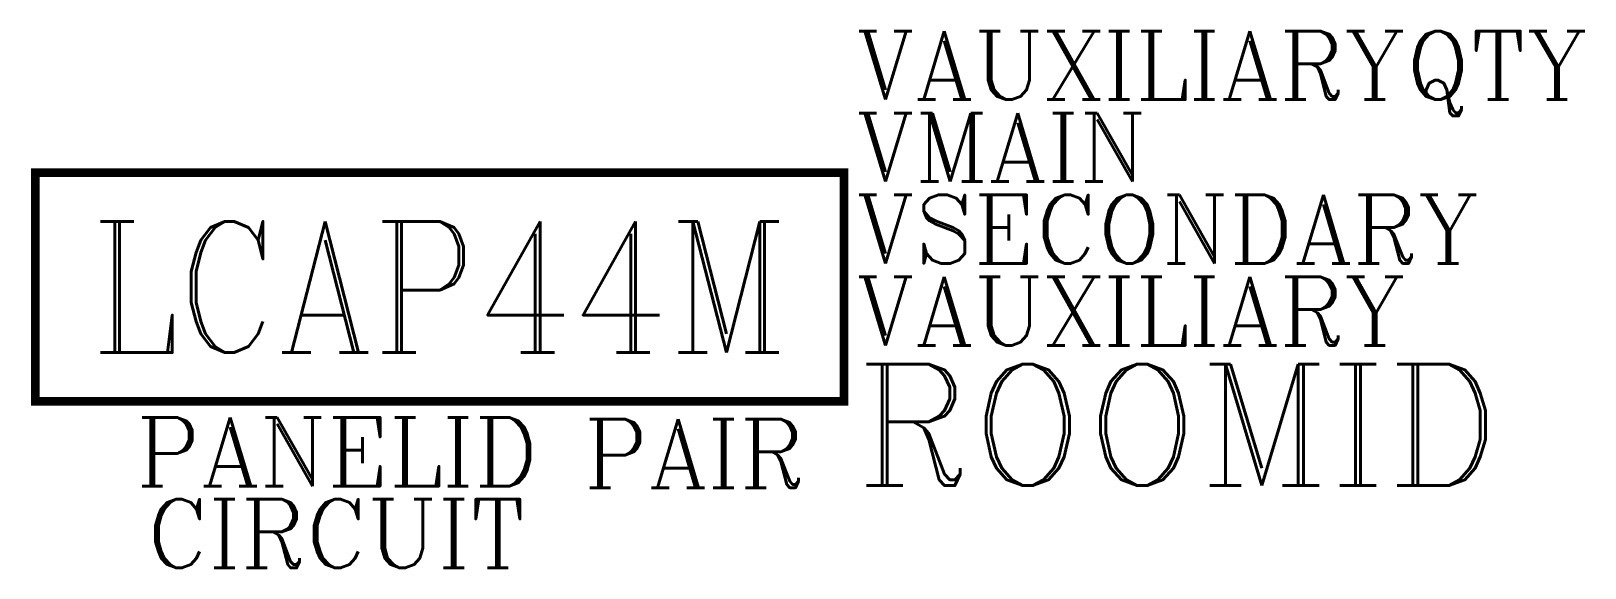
# Model space of a CAD drawing. Header units: inches. Extents: x -36 to 100, y -25 to 22.
import ezdxf
from ezdxf.enums import TextEntityAlignment as Align

# ---------------------------------------------------------------- set-up
doc = ezdxf.new("R2010")
doc.units = ezdxf.units.IN
doc.header["$LTSCALE"] = 48
doc.header["$MEASUREMENT"] = 0
doc.styles.add('ROMANC', font='COMPLEX.SHX')
doc.styles.add('SIMPLEX85', font='SIMPLEX.shx', dxfattribs={"width": 0.85})
doc.styles.add('WSNotes', font='complex.shx', dxfattribs={"height": 18})

msp = doc.modelspace()

# ---------------------------------------------------------------- texts
at = {"flags": 1}
for tag, p, s, height, style in [('VAUXILIARYQTY', (36.43, 16.39), '0', 6, 'ROMANC'), ('VMAIN', (36.43, 9.22), '', 6, 'ROMANC'), ('VSECONDARY', (36.43, 2.06), '0', 6, 'ROMANC'), ('VAUXILIARY', (36.43, -5.11), '0', 6, 'ROMANC'), ('ROOMID', (36.43, -17.37), '', 10.62, 'WSNotes')]:
    msp.add_attdef(tag, p, s, height=height, dxfattribs=dict(at, style=style))
at = {"style": 'ROMANC'}
for tag, p in [('PANELID', (-26.56, -17.41)), ('PAIR', (12.62, -17.56))]:
    msp.add_attdef(tag, p, '', height=6, dxfattribs=at)
msp.add_attdef('CIRCUIT', text='', height=6, dxfattribs=at).set_placement((-9.06, -18.57), align=Align.TOP_CENTER)

# ---------------------------------------------------------------- wipeouts: each hides what was drawn before it
msp.add_wipeout([(35.38, 10.01), (35.38, -10.01), (-35.38, -10.01), (-35.38, 10.01)])

# ---------------------------------------------------------------- next in the draw order: linework, layer by layer
msp.add_line((30.38, 10.01), (-30.76, 10.01))
at = {"const_width": 0.75}
msp.add_lwpolyline([(-35.38, 10.01), (35.38, 10.01), (35.38, -10.01), (-35.38, -10.01)], close=True, dxfattribs=at)

# ---------------------------------------------------------------- next in the draw order: texts
at = {"insert": (0, 0), "char_height": 11.475, "width": 31.7156, "attachment_point": 5, "style": 'SIMPLEX85'}
msp.add_mtext('{\\Fcomplex|c0;LCAP44M}', dxfattribs=at)

doc.saveas('drawing.dxf')
